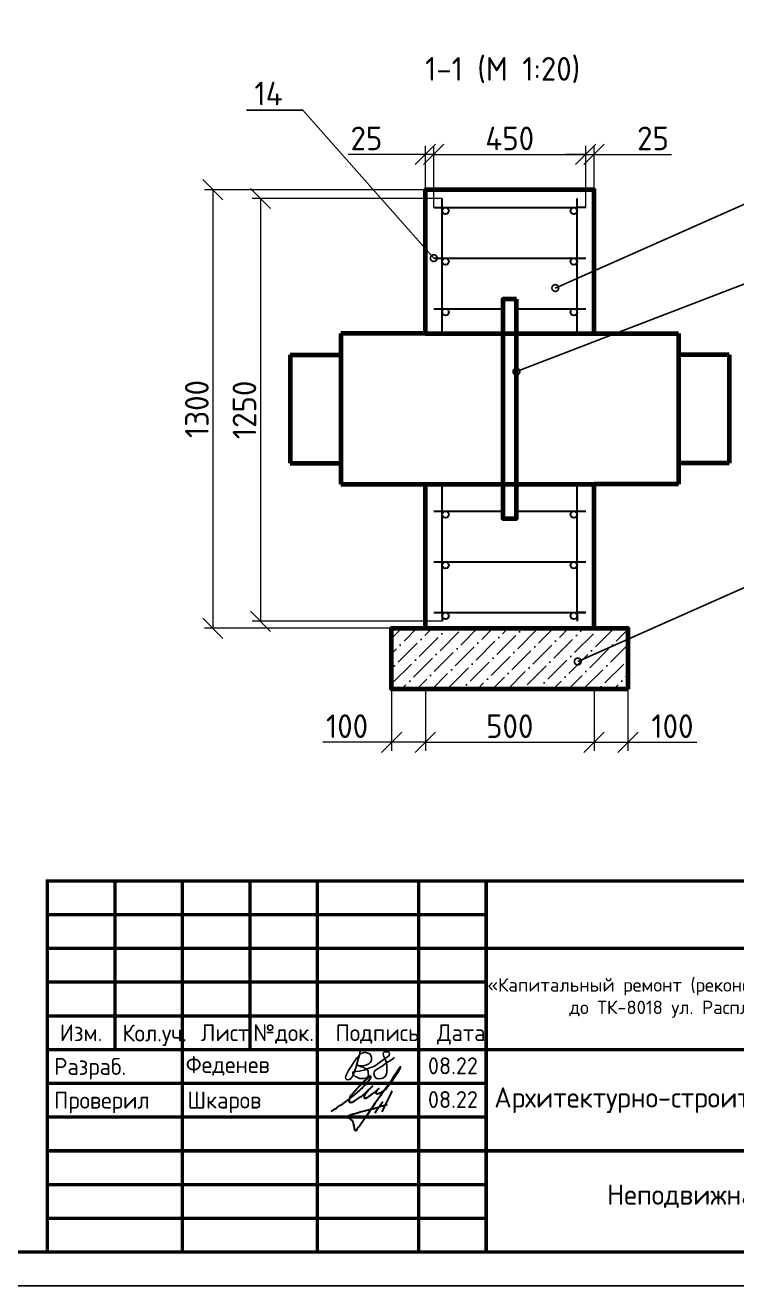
# Model space of a CAD drawing. Header units: millimetres. Extents: x 1601 to 15402, y -324 to 12625.
# Drawn here: x 9756.9 to 9862.3, y 318.2 to 505 of the extents above; entities that cross this region are included whole.
import ezdxf
from ezdxf import colors
from ezdxf.entities.mleader import LeaderData, LeaderLine
from ezdxf.enums import TextEntityAlignment as Align
from ezdxf.math import Vec2, Vec3

# ---------------------------------------------------------------- set-up
doc = ezdxf.new("R2010")
doc.units = ezdxf.units.MM
doc.layers.add('Основной', color=1, linetype='Continuous', lineweight=60)
doc.layers.add('Размеры на чертеже', color=250, linetype='Continuous', lineweight=25)
doc.layers.add('рамка', color=7, linetype='Continuous')
doc.styles.add('-ISOCPEUR-', font='isocpeur.TTF')
doc.styles.add('GOST', font='GOST Common.ttf')
doc.dimstyles.new('М 1 к 20', dxfattribs={"dimtxt": 3.5, "dimasz": 3, "dimexe": 1.25, "dimexo": 0, "dimtad": 1, "dimdec": 0, "dimlfac": 20, "dimzin": 0, "dimdsep": 46, "dimtxsty": 'GOST', "dimblk": 'OBLIQUE', "dimcen": 5, "dimadec": 8, "dimazin": 0, "dimtfac": 1, "dimtdec": 0, "dimtmove": 0, "dimatfit": 3, "dimldrblk": 'NONE', "dimfxl": 1.25, "dimtolj": 1, "dimtzin": 0, "dimlwd": 20, "dimlwe": 20, "dimarcsym": 1})

# ---------------------------------------------------------------- blocks, each defined once
blk = doc.blocks.new('*U371')
blk.add_lwpolyline([(0, 0), (420, 0), (420, -297), (0, -297)], close=True)
at = {"const_width": 0.5}
blk.add_lwpolyline([(20, -5), (415, -5), (415, -292), (20, -292)], close=True, dxfattribs=at)
for points in [[(230, -292), (230, -237), (415, -237)], [(240, -237), (240, -262)], [(250, -237), (250, -292)], [(260, -237), (260, -262)], [(270, -237), (270, -292)], [(285, -237), (285, -292)], [(295, -237), (295, -292)], [(230, -242), (295, -242)], [(230, -247), (295, -247)], [(295, -247), (415, -247)], [(230, -252), (295, -252)], [(230, -257), (295, -257)], [(230, -262), (415, -262)], [(230, -267), (295, -267)], [(230, -272), (295, -272)], [(230, -277), (295, -277)], [(295, -277), (415, -277)], [(230, -282), (295, -282)], [(230, -287), (295, -287)]]:
    blk.add_lwpolyline(points, dxfattribs=at)
at = {"style": 'GOST'}
for s, p in [('Изм.', (235, -259.5)), ('Кол.уч.', (245.89, -259.55)), ('Лист', (256.3, -259.5)), ('№док.', (265, -259.5)), ('Подпись', (278.88, -259.5)), ('Дата', (291.31, -259.5))]:
    blk.add_text(s, height=2.5, dxfattribs=at).set_placement(p, align=Align.MIDDLE_CENTER)
for s, p in [('Разраб.', (231, -264.5)), ('Проверил', (231, -269.5))]:
    blk.add_text(s, height=2.5, dxfattribs=at).set_placement(p, align=Align.MIDDLE_LEFT)
at = {"attachment_point": 5}
for s, insert, char_height, width, style in [('\\pi2.57236;{\\C7;«Капитальный ремонт (реконструкция) тепловых сетей от УП у ж/д №26 по ул. Б. Новикова до ТК-8018 ул. Расплетина, д 7 в ГО г. Рыбинск Ярославской области».}', (353.29, -254.35), 2, 124.3112, '-ISOCPEUR-'), ('Архитектурно-строительные решения', (330, -269.5), 3, 70, 'GOST')]:
    blk.add_mtext(s, dxfattribs=dict(at, insert=insert, char_height=char_height, width=width, style=style))
at = {"style": 'GOST'}
blk.add_attdef('РАЗРАБОТАЛ', text='', height=2.5, dxfattribs=at).set_placement((250.5, -264.22), align=Align.MIDDLE_LEFT)
blk.add_attdef('ПРОВЕРИЛ', (250.75, -270.73), '', height=2.5, dxfattribs=at)
at = {"style": 'GOST', "flags": 8}
for tag, p in [('ЛИСТ', (387.6, -271.87)), ('ЛИСТОВ', (405.3, -271.86)), ('ФОРМАТ', (380.97, -294.75))]:
    blk.add_attdef(tag, text='', height=3, dxfattribs=at).set_placement(p, align=Align.MIDDLE_CENTER)
blk.add_attdef('ИМЯ_ЧЕРТЕЖА_001', (321.53, -284.99), '', height=3, dxfattribs=at)
blk = doc.blocks.new('_Oblique')
at = {"color": 0, "linetype": 'ByBlock', "lineweight": -2}
blk.add_line((-0.5, -0.5), (0.5, 0.5), dxfattribs=at)
blk = doc.blocks.new('*D750')
at = {"color": 0, "lineweight": 20, "transparency": 16777216}
for p, q in [((9817.41, 478.03), (9817.41, 487.14)), ((9817.41, 485.89), (9839.92, 485.89)), ((9839.92, 478.03), (9839.92, 487.14))]:
    blk.add_line(p, q, dxfattribs=at)
at = {"layer": 'Defpoints', "color": 0, "transparency": 16777216}
for p in [(9839.92, 485.89), (9817.41, 478.03), (9839.92, 478.03)]:
    blk.add_point(p, dxfattribs=at)
at = {"color": 0, "lineweight": 20, "transparency": 16777216, "xscale": 3, "yscale": 3, "zscale": 3, "rotation": 180}
blk.add_blockref('_Oblique', (9817.41, 485.89), dxfattribs=at)
at = {"color": 0, "lineweight": 20, "transparency": 16777216, "xscale": 3, "yscale": 3, "zscale": 3}
blk.add_blockref('_Oblique', (9839.92, 485.89), dxfattribs=at)
at = {"color": 0, "transparency": 16777216, "insert": (9828.67, 488.26), "char_height": 3.5, "attachment_point": 5, "style": 'GOST'}
blk.add_mtext('\\A1;450', dxfattribs=at)
blk = doc.blocks.new('_None')
blk = doc.blocks.new('*D751')
at = {"color": 0, "lineweight": 20, "transparency": 16777216}
for p, q in [((9839.92, 485.89), (9836.92, 485.89)), ((9839.92, 478.03), (9839.92, 487.14)), ((9839.92, 485.89), (9841.17, 485.89)), ((9841.17, 478.03), (9841.17, 487.14)), ((9841.17, 485.89), (9852.62, 485.89))]:
    blk.add_line(p, q, dxfattribs=at)
at = {"layer": 'Defpoints', "color": 0, "transparency": 16777216}
for p in [(9841.17, 485.89), (9839.92, 478.03), (9841.17, 478.03)]:
    blk.add_point(p, dxfattribs=at)
at = {"color": 0, "lineweight": 20, "transparency": 16777216, "xscale": 3, "yscale": 3, "zscale": 3}
blk.add_blockref('_Oblique', (9839.92, 485.89), dxfattribs=at)
at = {"color": 0, "lineweight": 20, "transparency": 16777216, "xscale": 3, "yscale": 3, "zscale": 3, "rotation": 180}
blk.add_blockref('_Oblique', (9841.17, 485.89), dxfattribs=at)
at = {"color": 0, "transparency": 16777216, "insert": (9849.89, 488.26), "char_height": 3.5, "attachment_point": 5, "style": 'GOST'}
blk.add_mtext('\\A1;25', dxfattribs=at)
blk = doc.blocks.new('*D752')
at = {"color": 0, "lineweight": 20, "transparency": 16777216}
for p, q in [((9816.17, 485.89), (9804.72, 485.89)), ((9816.17, 478.03), (9816.17, 487.14)), ((9817.41, 485.89), (9816.17, 485.89)), ((9817.41, 478.03), (9817.41, 487.14)), ((9817.41, 485.89), (9820.41, 485.89))]:
    blk.add_line(p, q, dxfattribs=at)
at = {"layer": 'Defpoints', "color": 0, "transparency": 16777216}
for p in [(9816.17, 485.89), (9816.17, 478.03), (9817.41, 478.03)]:
    blk.add_point(p, dxfattribs=at)
at = {"color": 0, "lineweight": 20, "transparency": 16777216, "xscale": 3, "yscale": 3, "zscale": 3}
blk.add_blockref('_Oblique', (9816.17, 485.89), dxfattribs=at)
at = {"color": 0, "lineweight": 20, "transparency": 16777216, "xscale": 3, "yscale": 3, "zscale": 3, "rotation": 180}
blk.add_blockref('_Oblique', (9817.41, 485.89), dxfattribs=at)
at = {"color": 0, "transparency": 16777216, "insert": (9807.44, 488.26), "char_height": 3.5, "attachment_point": 5, "style": 'GOST'}
blk.add_mtext('\\A1;25', dxfattribs=at)
blk = doc.blocks.new('*D753')
at = {"color": 0, "lineweight": 20, "transparency": 16777216}
for p, q in [((9816.17, 480.66), (9783.44, 480.66)), ((9784.69, 480.66), (9784.69, 415.66)), ((9816.17, 415.66), (9783.44, 415.66))]:
    blk.add_line(p, q, dxfattribs=at)
at = {"layer": 'Defpoints', "color": 0, "transparency": 16777216}
for p in [(9816.17, 480.66), (9784.69, 415.66), (9816.17, 415.66)]:
    blk.add_point(p, dxfattribs=at)
at = {"color": 0, "lineweight": 20, "transparency": 16777216, "xscale": 3, "yscale": 3, "zscale": 3}
for p, rotation in [((9784.69, 480.66), 90), ((9784.69, 415.66), 270)]:
    blk.add_blockref('_Oblique', p, dxfattribs=dict(at, rotation=rotation))
at = {"color": 0, "transparency": 16777216, "insert": (9782.32, 448.16), "char_height": 3.5, "attachment_point": 5, "rotation": 90, "style": 'GOST'}
blk.add_mtext('\\A1;1300', dxfattribs=at)
blk = doc.blocks.new('*D754')
at = {"color": 0, "lineweight": 20, "transparency": 16777216}
for p, q in [((9818.66, 479.35), (9790.5, 479.35)), ((9791.75, 479.35), (9791.75, 416.7)), ((9818.66, 416.7), (9790.5, 416.7))]:
    blk.add_line(p, q, dxfattribs=at)
at = {"layer": 'Defpoints', "color": 0, "transparency": 16777216}
for p in [(9818.66, 479.35), (9791.75, 416.7), (9818.66, 416.7)]:
    blk.add_point(p, dxfattribs=at)
at = {"color": 0, "lineweight": 20, "transparency": 16777216, "xscale": 3, "yscale": 3, "zscale": 3}
for p, rotation in [((9791.75, 479.35), 90), ((9791.75, 416.7), 270)]:
    blk.add_blockref('_Oblique', p, dxfattribs=dict(at, rotation=rotation))
at = {"color": 0, "transparency": 16777216, "insert": (9789.37, 448.03), "char_height": 3.5, "attachment_point": 5, "rotation": 90, "style": 'GOST'}
blk.add_mtext('\\A1;1250', dxfattribs=at)
blk = doc.blocks.new('*D744')
at = {"color": 0, "lineweight": 20, "transparency": 16777216}
for p, q in [((9816.17, 406.66), (9816.17, 397.53)), ((9841.17, 406.66), (9841.17, 397.53)), ((9816.17, 398.78), (9841.17, 398.78))]:
    blk.add_line(p, q, dxfattribs=at)
at = {"layer": 'Defpoints', "color": 0, "transparency": 16777216}
for p in [(9816.17, 406.66), (9841.17, 406.66), (9841.17, 398.78)]:
    blk.add_point(p, dxfattribs=at)
at = {"color": 0, "lineweight": 20, "transparency": 16777216, "xscale": 3, "yscale": 3, "zscale": 3, "rotation": 180}
blk.add_blockref('_Oblique', (9816.17, 398.78), dxfattribs=at)
at = {"color": 0, "lineweight": 20, "transparency": 16777216, "xscale": 3, "yscale": 3, "zscale": 3}
blk.add_blockref('_Oblique', (9841.17, 398.78), dxfattribs=at)
at = {"color": 0, "transparency": 16777216, "insert": (9828.67, 401.16), "char_height": 3.5, "attachment_point": 5, "style": 'GOST'}
blk.add_mtext('\\A1;500', dxfattribs=at)
blk = doc.blocks.new('*D762')
at = {"color": 0, "lineweight": 20, "transparency": 16777216}
for p, q in [((9841.17, 406.66), (9841.17, 397.53)), ((9846.17, 406.66), (9846.17, 397.53)), ((9841.17, 398.78), (9846.17, 398.78)), ((9846.17, 398.78), (9856.37, 398.78))]:
    blk.add_line(p, q, dxfattribs=at)
at = {"layer": 'Defpoints', "color": 0, "transparency": 16777216}
for p in [(9841.17, 406.66), (9846.17, 406.66), (9846.17, 398.78)]:
    blk.add_point(p, dxfattribs=at)
at = {"color": 0, "lineweight": 20, "transparency": 16777216, "xscale": 3, "yscale": 3, "zscale": 3, "rotation": 180}
blk.add_blockref('_Oblique', (9841.17, 398.78), dxfattribs=at)
at = {"color": 0, "lineweight": 20, "transparency": 16777216, "xscale": 3, "yscale": 3, "zscale": 3}
blk.add_blockref('_Oblique', (9846.17, 398.78), dxfattribs=at)
at = {"color": 0, "transparency": 16777216, "insert": (9852.77, 401.16), "char_height": 3.5, "attachment_point": 5, "style": 'GOST'}
blk.add_mtext('\\A1;100', dxfattribs=at)
blk = doc.blocks.new('*D763')
at = {"color": 0, "lineweight": 20, "transparency": 16777216}
for p, q in [((9811.17, 406.66), (9811.17, 397.53)), ((9816.17, 406.66), (9816.17, 397.53)), ((9811.17, 398.78), (9800.97, 398.78)), ((9816.17, 398.78), (9811.17, 398.78))]:
    blk.add_line(p, q, dxfattribs=at)
at = {"layer": 'Defpoints', "color": 0, "transparency": 16777216}
for p in [(9811.17, 406.66), (9816.17, 406.66), (9811.17, 398.78)]:
    blk.add_point(p, dxfattribs=at)
at = {"color": 0, "lineweight": 20, "transparency": 16777216, "xscale": 3, "yscale": 3, "zscale": 3, "rotation": 180}
blk.add_blockref('_Oblique', (9811.17, 398.78), dxfattribs=at)
at = {"color": 0, "lineweight": 20, "transparency": 16777216, "xscale": 3, "yscale": 3, "zscale": 3}
blk.add_blockref('_Oblique', (9816.17, 398.78), dxfattribs=at)
at = {"color": 0, "transparency": 16777216, "insert": (9804.57, 401.16), "char_height": 3.5, "attachment_point": 5, "style": 'GOST'}
blk.add_mtext('\\A1;100', dxfattribs=at)
blk = doc.blocks.new('_DotSmall')
at = {"color": 0, "linetype": 'ByBlock', "const_width": 0.5}
blk.add_lwpolyline([(-0.0625, 0, 1), (0.0625, 0, 1)], format="xyb", close=True, dxfattribs=at)
blk = doc.blocks.new('подпись')
at = {"lineweight": 30}
for points in [[(-0.82, -1.23), (-0.21, -0.8), (0.43, -0.36), (0.86, -0.08), (1.32, 0.25), (2, 0.77), (2.8, 1.4), (3.27, 1.83), (3.84, 2.36), (4.46, 3.07), (5.01, 3.73), (5.08, 3.95), (5.01, 4.03), (4.91, 4), (4.76, 3.88), (4.33, 3.49), (3.4, 2.58), (2.34, 1.43), (1.83, 0.48), (1.87, 0.23), (1.99, 0.16), (2.17, 0.16), (2.41, 0.25), (3.02, 0.6), (3.71, 1.09), (4.34, 1.62), (5.32, 2.55), (4.75, 1.98), (4.27, 1.36), (4.08, 1.05), (4.07, 0.85), (4.11, 0.78), (4.25, 0.78), (4.42, 0.84), (4.78, 1.05), (5.16, 1.3), (5.47, 1.51), (5.72, 1.73), (6.05, 1.99), (6.23, 2.18), (5.94, 1.88), (5.8, 1.63), (5.8, 1.5), (5.89, 1.44), (6.13, 1.46), (6.57, 1.6), (6.9, 1.79), (7.5, 2.39), (8.04, 3.08), (8.61, 3.92), (9.15, 4.76), (9.43, 5.33), (8, 3.26), (6.29, 0.88), (3.58, -3.07), (3.05, -3.8), (2.85, -4.05), (2.49, -2.98), (2.12, -2.39), (1.3, -1.96), (1.02, -2.03), (2.91, -1.44), (4.7, -0.96), (7.51, -0.15)], [(6.86, 0.23), (5.67, -1.43)], [(8.19, 1.85), (6.68, -1.27)]]:
    blk.add_spline(points, degree=3, dxfattribs=at)
blk = doc.blocks.new('Подпись Леха')
at = {"layer": 'рамка'}
blk.add_blockref('подпись', (2.7, 0.11), dxfattribs=at)

msp = doc.modelspace()

# ---------------------------------------------------------------- hatches: boundary and pattern name
h = msp.add_hatch()
h.set_pattern_fill('ANSI36', scale=0.5)
h.set_pattern_definition([(45, (8018.639, -675.6788), (0.841899, 3.086963), [3.96875, -0.79375, 0, -0.79375])])
h.paths.add_polyline_path([(9846.1656, 406.6633), (9846.1656, 415.6633), (9811.1656, 415.6633), (9811.1656, 406.6633)])

# ---------------------------------------------------------------- linework, layer by layer
at = {"lineweight": 30}
for p, q in [((9818.6635, 478.0271), (9818.6635, 479.3496)), ((9838.6677, 478.0271), (9838.6677, 479.3496)), ((9817.4135, 478.0271), (9818.6635, 478.0271)), ((9818.6635, 478.0271), (9838.6677, 478.0271)), ((9818.6635, 459.327), (9818.6635, 478.0271)), ((9839.9177, 478.0271), (9838.6677, 478.0271)), ((9838.6677, 459.327), (9838.6677, 478.0271)), ((9817.4135, 470.5271), (9839.9177, 470.5271)), ((9817.4135, 463.0271), (9827.6656, 463.0271)), ((9829.6656, 463.0271), (9839.9177, 463.0271)), ((9818.6635, 418.0271), (9818.6635, 436.9996)), ((9838.6677, 418.0271), (9838.6677, 436.9996)), ((9817.4135, 433.0271), (9827.6656, 433.0271)), ((9829.6656, 433.0271), (9839.9177, 433.0271)), ((9817.4135, 425.5271), (9839.9177, 425.5271)), ((9817.4135, 418.0271), (9818.6635, 418.0271)), ((9817.4135, 418.0271), (9839.9177, 418.0271)), ((9818.6635, 418.0271), (9818.6635, 416.7047)), ((9839.9177, 418.0271), (9838.6677, 418.0271)), ((9838.6677, 418.0271), (9838.6677, 416.7047))]:
    msp.add_line(p, q, dxfattribs=at)
at = {"lineweight": 90}
for p, q in [((9808.6656, 459.327), (9803.6656, 459.327)), ((9803.6656, 459.327), (9803.6656, 436.9996)), ((9816.1656, 459.327), (9808.6656, 459.327)), ((9816.1656, 459.327), (9841.1656, 459.327)), ((9841.1656, 459.327), (9848.6656, 459.327)), ((9848.6656, 459.327), (9853.6656, 459.327)), ((9853.6656, 459.327), (9853.6656, 436.9996)), ((9796.1656, 456.202), (9796.1656, 440.1246)), ((9796.1656, 456.202), (9803.6656, 456.202)), ((9861.1656, 456.202), (9853.6656, 456.202)), ((9861.1656, 456.202), (9861.1656, 440.1246)), ((9796.1656, 440.1246), (9803.6656, 440.1246)), ((9861.1656, 440.1246), (9853.6656, 440.1246)), ((9803.6656, 436.9996), (9816.1656, 436.9996)), ((9816.1656, 436.9996), (9841.1656, 436.9996)), ((9853.6656, 436.9996), (9841.1656, 436.9996))]:
    msp.add_line(p, q, dxfattribs=at)
msp.add_line((15402.2532, 318.2356), (5591.2496, 318.2356))
for points in [[(9841.1656, 459.327), (9841.1656, 480.6633), (9816.1656, 480.6633), (9816.1656, 459.327)], [(9816.1656, 436.9996), (9816.1656, 415.6633), (9841.1656, 415.6633), (9841.1656, 436.9996)]]:
    msp.add_lwpolyline(points, dxfattribs=at)
for points in [[(9829.6656, 464.4133), (9827.6656, 464.4133), (9827.6656, 431.9133), (9829.6656, 431.9133)], [(9846.1656, 406.6633), (9811.1656, 406.6633), (9811.1656, 415.6633), (9846.1656, 415.6633)]]:
    msp.add_lwpolyline(points, close=True, dxfattribs=at)
msp.add_lwpolyline([(9806.4951, 352.9841), (9806.3949, 352.4625), (9806.1863, 351.6054), (9805.8695, 350.5243), (9805.4055, 349.3638), (9805.0867, 348.8929), (9804.8932, 348.7937), (9804.6995, 348.7694), (9804.5106, 348.7937), (9804.4137, 348.905), (9804.3653, 349.0889), (9804.3701, 349.2971), (9804.467, 349.5585), (9804.7703, 350.1181), (9806.0443, 352.0324), (9806.5407, 352.6061), (9806.9906, 352.8), (9807.3708, 352.7922), (9807.9371, 352.6294), (9808.2009, 352.1565), (9808.1776, 351.7688), (9808.1203, 351.5058), (9808.0038, 351.3215), (9807.8, 351.1372), (9807.4893, 350.9819), (9807.1302, 350.8801), (9806.8196, 350.8218), (9806.5526, 350.8316), (9806.2954, 350.8409), (9806.0576, 350.9528), (9806, 350.9697), (9806.2559, 350.8595), (9806.4629, 350.7703), (9806.6546, 350.7023), (9806.9748, 350.6109), (9807.2004, 350.5042), (9807.41, 350.4051), (9807.548, 350.3092), (9807.6994, 350.0386), (9807.7229, 349.7887), (9807.7461, 349.541), (9807.6916, 349.2967), (9807.4963, 349.0781), (9807.2541, 348.9688), (9806.9571, 348.9375), (9806.668, 348.9531), (9806.4244, 348.9663), (9806.1992, 349.0703), (9805.961, 349.1803), (9805.7776, 349.2649), (9805.6679, 349.367), (9805.5293, 349.496), (9805.4452, 349.707), (9805.4501, 349.8976), (9805.5626, 349.961), (9805.895, 349.9953), (9806.3954, 350.0468), (9806.8043, 350.1321), (9807.0972, 350.1932), (9807.3469, 350.303), (9807.7819, 350.4594), (9808.2561, 350.6206), (9808.6179, 350.7916), (9808.8185, 350.9337), (9809.1167, 351.1448), (9809.5154, 351.427), (9809.8989, 351.6984), (9810.1964, 351.909), (9810.5608, 352.167), (9810.8151, 352.347), (9810.8678, 352.5909), (9810.8131, 352.7942), (9810.641, 352.9036), (9810.3907, 352.9192), (9810.1404, 352.888), (9809.9889, 352.795), (9809.935, 352.614), (9809.9644, 352.4135), (9810.0378, 352.1934), (9810.214, 351.7972), (9810.4048, 351.2494), (9810.4538, 350.9854), (9810.4684, 350.6674), (9810.4851, 349.9306), (9810.438, 349.5938), (9810.1951, 349.2726), (9809.9521, 349.0611), (9809.6386, 348.9671), (9809.2938, 348.9201), (9808.9881, 348.9593), (9808.753, 349.1082), (9808.6276, 349.3666), (9808.557, 349.6643), (9808.5962, 349.9463), (9808.7608, 350.1656), (9809.9051, 350.902), (9810.3362, 351.2075), (9811.1435, 351.7323), (9811.6175, 352.0405)])
at = {"lineweight": 30}
for centre in [(9819.1576, 477.5331), (9838.1737, 477.5331), (9819.1576, 470.0331), (9838.1737, 470.0331), (9819.1576, 462.5331), (9838.1737, 462.5331), (9819.1576, 432.5331), (9838.1737, 432.5331), (9819.1576, 425.0331), (9838.1737, 425.0331), (9819.1576, 417.5331), (9838.1737, 417.5331)]:
    msp.add_circle(centre, 0.4941, dxfattribs=at)

# ---------------------------------------------------------------- block references
ref = msp.add_blockref('*U371', (9530.1803, 615.2356))
ref.add_attrib('ИМЯ_ЧЕРТЕЖА_001', 'Неподвижная опора Н1', (9843.0965, 330.2477), dxfattribs={"height": 3, "style": 'GOST'})
ref.add_attrib('ДАТА', '08.22', dxfattribs={"height": 2.5, "style": 'GOST'}).set_placement((9820.2548, 350.8341), align=Align.MIDDLE_CENTER)
ref.add_attrib('РАЗРАБОТАЛ', 'Феденев', dxfattribs={"height": 2.5, "style": 'GOST'}).set_placement((9780.6809, 351.0114), align=Align.MIDDLE_LEFT)
ref.add_attrib('ПРОВЕРИЛ', 'Шкаров', (9780.9293, 344.5064), dxfattribs={"height": 2.5, "style": 'GOST'})
ref.add_attrib('ДАТА1', '08.22', dxfattribs={"height": 2.5, "style": 'GOST'}).set_placement((9820.2548, 345.8341), align=Align.MIDDLE_CENTER)
msp.add_blockref('Подпись Леха', (9800.3353, 345.1592))

# ---------------------------------------------------------------- dimensions: what is measured, and where the dimension line sits
for base, p1, p2, picture, middle in [((9816.1656, 485.8877), (9817.4135, 478.0271), (9816.1656, 478.0271), '*D752', (9807.4406, 488.2627)), ((9839.9177, 485.8877), (9817.4135, 478.0271), (9839.9177, 478.0271), '*D750', (9828.6656, 488.2627)), ((9841.1656, 485.8877), (9839.9177, 478.0271), (9841.1656, 478.0271), '*D751', (9849.8906, 488.2627)), ((9811.1656, 398.78), (9816.1656, 406.6633), (9811.1656, 406.6633), '*D763', (9804.5656, 401.155)), ((9841.1656, 398.78), (9816.1656, 406.6633), (9841.1656, 406.6633), '*D744', (9828.6656, 401.155)), ((9846.1656, 398.78), (9841.1656, 406.6633), (9846.1656, 406.6633), '*D762', (9852.7656, 401.155))]:
    dim = msp.add_linear_dim(base=base, p1=p1, p2=p2, dimstyle='М 1 к 20')
    dim.commit()
    dim.dimension.update_dxf_attribs({"geometry": picture, "text_midpoint": middle})
dim = msp.add_linear_dim(base=(9784.6913, 415.6633), p1=(9816.1656, 480.6633), p2=(9816.1656, 415.6633), angle=90, dimstyle='М 1 к 20')
dim.commit()
dim.dimension.update_dxf_attribs({"geometry": '*D753', "text_midpoint": (9782.3163, 448.1633)})
dim = msp.add_linear_dim(base=(9791.7458, 416.7047), p1=(9818.6635, 479.3496), p2=(9818.6635, 416.7047), angle=90, text='1250', dimstyle='М 1 к 20')
dim.commit()
dim.dimension.update_dxf_attribs({"geometry": '*D754', "text_midpoint": (9789.3708, 448.0271)})

# ---------------------------------------------------------------- leaders
at = {"layer": 'Размеры на чертеже'}
ml = msp.add_multileader_mtext('Standard', dxfattribs=at)
ml.set_content('Бетон класса Б15', color=256, style='GOST')
ml.set_leader_properties()
ml.set_arrow_properties(name='DOTSMALL')
ml.build(insert=Vec2(0, 0))
ml.multileader.update_dxf_attribs({"text_left_attachment_type": 6, "text_right_attachment_type": 6, "dogleg_length": 1, "arrow_head_size": 2})
ctx = ml.context
ctx.base_point, ctx.char_height, ctx.arrow_head_size, ctx.plane_origin = Vec3(9869.0393, 480.5593), 2.5, 2, Vec3(9749.8268, 516.5832)
ctx.left_attachment, ctx.right_attachment = 6, 6
notes = []
notes.append((ctx, [(1, (1, 1, 0), (9868.0393, 480.5593), (1, 0), 1, [(0, [(9835.42, 466.0896)], 0, [])])]))
ctx.mtext.insert, ctx.mtext.width, ctx.mtext.flow_direction = Vec3(9871.0393, 483.5593), 37.991412, 5
ml = msp.add_multileader_mtext('Standard', dxfattribs=at)
ml.set_content('Элемент неподвижной опоры', color=256, style='GOST')
ml.set_leader_properties()
ml.set_arrow_properties(name='DOTSMALL')
ml.build(insert=Vec2(0, 0))
ml.multileader.update_dxf_attribs({"text_left_attachment_type": 6, "text_right_attachment_type": 6, "dogleg_length": 1, "arrow_head_size": 2})
ctx = ml.context
ctx.base_point, ctx.char_height, ctx.arrow_head_size, ctx.plane_origin = Vec3(9868.6359, 468.3235), 2.5, 2, Vec3(9749.4234, 504.3474)
ctx.left_attachment, ctx.right_attachment = 6, 6
notes.append((ctx, [(1, (1, 1, 0), (9867.6359, 468.3235), (1, 0), 1, [(0, [(9829.6656, 453.7099)], 0, [])])]))
ctx.mtext.insert, ctx.mtext.width, ctx.mtext.flow_direction = Vec3(9870.6359, 471.5663), 37.991412, 5
ml = msp.add_multileader_mtext('Standard', dxfattribs=at)
ml.set_content('Бетон класса Б7.5', color=256, style='GOST')
ml.set_leader_properties()
ml.set_arrow_properties(name='DOTSMALL')
ml.build(insert=Vec2(0, 0))
ml.multileader.update_dxf_attribs({"text_left_attachment_type": 6, "text_right_attachment_type": 6, "dogleg_length": 1, "arrow_head_size": 2})
ctx = ml.context
ctx.base_point, ctx.char_height, ctx.arrow_head_size, ctx.plane_origin = Vec3(9872.365, 425.2149), 2.5, 2, Vec3(9753.1525, 461.2388)
ctx.left_attachment, ctx.right_attachment = 6, 6
notes.append((ctx, [(1, (1, 1, 0), (9871.365, 425.2149), (1, 0), 1, [(0, [(9838.7457, 410.7453)], 0, [])])]))
ctx.mtext.insert, ctx.mtext.width, ctx.mtext.flow_direction = Vec3(9874.365, 428.2149), 30.116186, 5
for ctx, leaders in notes:
    for number, flags, end, landing, length, lines in leaders:
        leader = LeaderData()
        leader.index, (leader.has_last_leader_line, leader.has_dogleg_vector, leader.attachment_direction) = number, flags
        leader.last_leader_point, leader.dogleg_vector, leader.dogleg_length = Vec3(end), Vec3(landing), length
        for number, points, colour, breaks in lines:
            line = LeaderLine()
            line.index, line.vertices, line.color, line.breaks = number, Vec3.list(points), colors.encode_raw_color(colour), breaks
            leader.lines.append(line)
        ctx.leaders.append(leader)

# ---------------------------------------------------------------- next in the draw order: texts
at = {"layer": 'Основной', "insert": (9816.1294, 500.3123), "char_height": 3.5, "attachment_point": 1, "style": 'GOST', "bg_fill": 3, "box_fill_scale": 1.5, "bg_fill_color": 256, "bg_fill_transparency": 0}
msp.add_mtext_dynamic_manual_height_columns('{\\C256;\\c0;1-1 (М 1:20)}', width=32.903683, gutter_width=1, heights=[0], dxfattribs=at)

# ---------------------------------------------------------------- next in the draw order: leaders
at = {"layer": 'Размеры на чертеже'}
ml = msp.add_multileader_mtext('Standard', dxfattribs=at)
ml.set_content('14', color=256, style='GOST')
ml.set_leader_properties()
ml.set_arrow_properties(name='DOTSMALL')
ml.build(insert=Vec2(0, 0))
ml.multileader.update_dxf_attribs({"text_left_attachment_type": 5, "text_right_attachment_type": 5, "dogleg_length": 1, "arrow_head_size": 2})
ctx = ml.context
ctx.base_point, ctx.char_height, ctx.arrow_head_size, ctx.plane_origin = Vec3(9789.1805, 492.4679), 3.5, 2, Vec3(9820.6873, 522.7046)
ctx.left_attachment, ctx.right_attachment, ctx.text_align_type = 5, 5, 2
notes = []
notes.append((ctx, [(1, (1, 1, 0), (9798.0305, 492.4679), (-1, 0), 1, [(0, [(9817.4135, 470.5271)], 0, [])])]))
ctx.mtext.insert, ctx.mtext.alignment, ctx.mtext.flow_direction = Vec3(9795.0305, 496.6679), 3, 5
for ctx, leaders in notes:
    for number, flags, end, landing, length, lines in leaders:
        leader = LeaderData()
        leader.index, (leader.has_last_leader_line, leader.has_dogleg_vector, leader.attachment_direction) = number, flags
        leader.last_leader_point, leader.dogleg_vector, leader.dogleg_length = Vec3(end), Vec3(landing), length
        for number, points, colour, breaks in lines:
            line = LeaderLine()
            line.index, line.vertices, line.color, line.breaks = number, Vec3.list(points), colors.encode_raw_color(colour), breaks
            leader.lines.append(line)
        ctx.leaders.append(leader)

doc.saveas('drawing.dxf')
